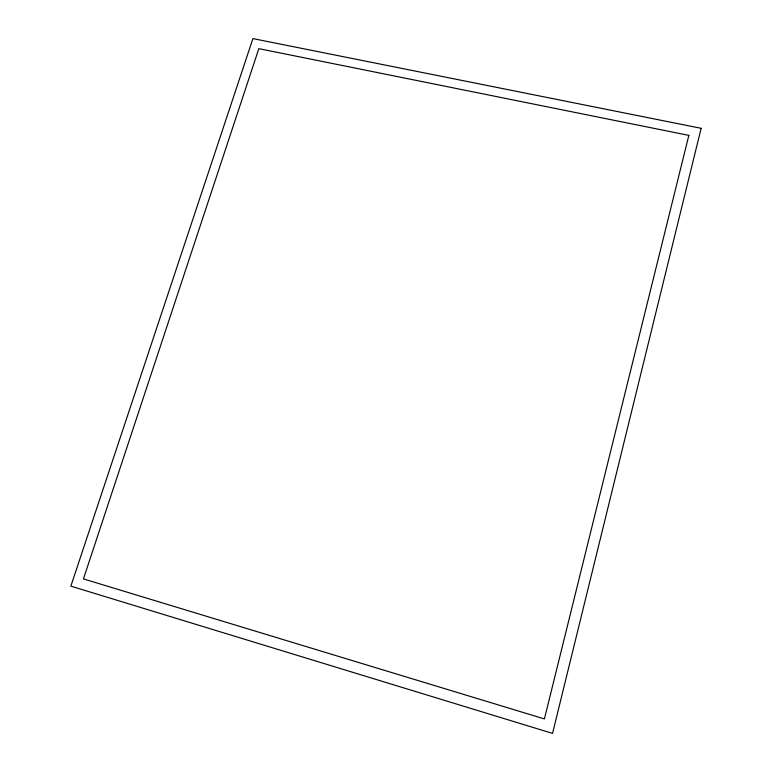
<?xml version="1.0" encoding="UTF-8"?>
<svg xmlns="http://www.w3.org/2000/svg" width="772" height="772" viewBox="0 0 772 772"><rect width="100%" height="100%" fill="white"/><g stroke="black" fill="none" stroke-linecap="round" stroke-linejoin="round"><path stroke-width="1.16" d="M701.14 128.306L552.54 733.4L70.86 586.141L252.917 38.6L701.14 128.306M688.836 135.38L544.405 718.925L83.434 578.913L258.832 48.655L688.836 135.38"/></g></svg>
